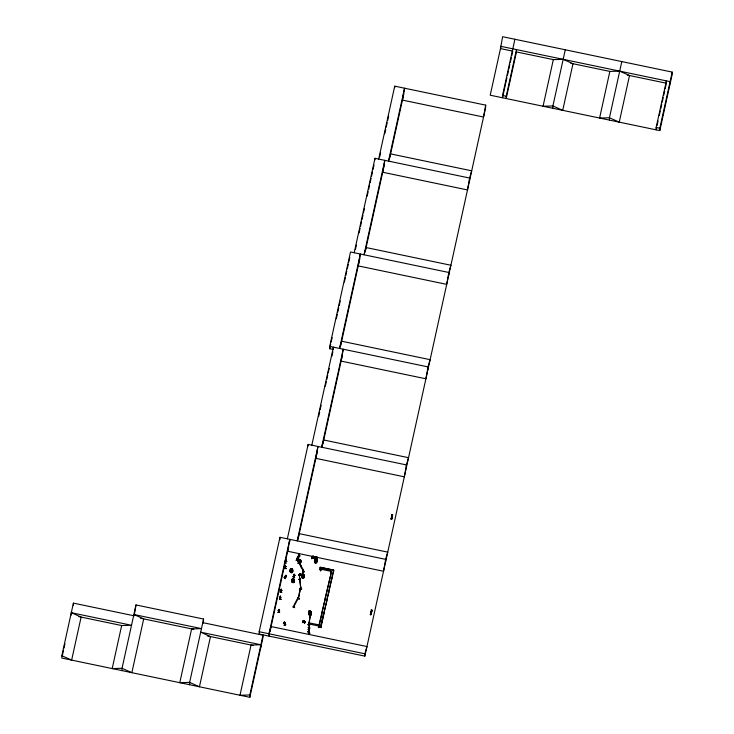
<?xml version="1.0" encoding="UTF-8"?>
<svg xmlns="http://www.w3.org/2000/svg" width="734" height="734" viewBox="0 0 734 734"><rect width="100%" height="100%" fill="white"/><g stroke="black" fill="none" stroke-linecap="round" stroke-linejoin="round"><path stroke-width="1.1" d="M280.893 591.943L281.205 589.264M281.26 590.319L281.26 589.099L280.856 592.127M294.233 575.19L293.765 576.869M297.518 558.638L297.123 560.446L297.38 558.014L297.224 558.877M309.152 627.965L308.748 629.699L309.142 626.781M133.616 615.698L73.409 603.128L61.821 655.728L61.812 658.059L249.826 697.3L262.983 637.534L263.001 635.204L202.786 622.634M71.281 615.028L71.299 612.697L131.514 625.267L121.67 625.542L78.933 616.624M73.391 605.458L73.409 603.128M122.018 670.628L122.037 668.298L135.992 604.944L203.575 619.046L203.162 623.175M133.872 616.055L133.882 614.505L201.474 628.616L191.62 628.891L179.775 682.675L189.629 682.4L199.437 686.785L210.493 636.58L200.685 632.194L260.891 644.764L260.882 647.094M135.992 604.944L134.331 614.707M189.611 684.73L189.629 682.4L203.575 619.046M249.826 697.3L249.844 694.97L263.001 635.204M385.634 561.684L385.653 559.354L279.975 537.297L259.175 631.726L259.166 634.057L364.844 656.113L485.651 107.467L485.669 105.136L394.736 86.153L378.68 159.067M268.993 636.112L269.011 633.781L289.802 539.352L287.682 551.243L383.533 571.245L385.653 559.354L387.745 552.124L299.261 533.655L297.178 540.885L317.969 446.456L315.849 458.346L404.324 476.816L406.443 464.925L408.535 457.695L323.74 439.996L321.657 447.226L343.237 349.21L341.117 361.1L425.904 378.799L428.032 366.908L430.115 359.678L341.64 341.209L339.548 348.439L360.348 254.01L358.22 265.901L446.703 284.37L448.823 272.479L450.915 265.249L366.119 247.551L364.027 254.781L384.827 160.351L382.698 172.242L467.494 189.941L469.613 178.05L471.705 170.82L390.598 153.892L388.506 161.122L404.562 88.208L402.443 100.099L483.55 117.027L485.669 105.136M278.636 612.358C279.067 605.22 278.736 613.138 278.746 610.532M278.709 612.404L278.819 609.477M279.406 597.458L281.287 597.338M279.957 539.628L279.975 537.297M279.617 612.45L277.736 612.33L279.617 612.551M279.709 610.615L277.837 610.422M280.296 590.127L282.14 590.54L280.315 590.053M280.315 599.265C280.214 590.742 280.764 601.467 280.296 597.43M281.15 589.356L280.957 590.824L281.205 589.686M281.737 592.329L279.902 591.916L281.718 592.43M284.994 623.588L285.012 624.946L284.223 622.138M284.81 623.34L284.764 622.817M284.93 577.796C283.819 574.034 288.948 578.621 285.306 575.933M285.434 566.354L285.508 566.896L285.434 565.565M285.306 562.794L285.976 559.904L285.884 561.345M285.342 565.519L285.489 568.474L285.434 565.584M285.443 562.749L285.875 560.473M285.599 561.299L285.82 560.271L285.554 561.418M285.709 575.584L285.141 576.731L285.278 576.254M285.976 576.685L285.957 575.52L285.287 576.566L285.508 575.869M285.994 576.465L286.077 575.291L285.067 577.08M289.783 541.683L289.792 540.123M293.004 606.853L294.692 607.679L292.958 606.945M293.829 576.942L294.206 574.052M293.875 576.006L294.105 574.291M295.114 575.328L293.288 574.85L295.132 575.236M297.041 560.409L297.536 557.418L297.389 558.831M297.307 558.317L297.068 559.262L297.518 557.528M297.692 563.4L299.353 562.51M298.316 557.216L299.142 554.418M299.215 560.299A1.165 1.138 0.4 0 0 298.499 561.822L298.573 562.914M298.637 556.042L298.683 555.133M299.05 555.748L299.05 554.464M299.151 554.317L298.986 555.638M300.775 574.805C299.536 571.208 299.041 576.841 299.261 575.603M299.261 593.228L299.619 591.989M299.637 579.484L299.61 577.456L300.83 589.053L300.839 587.87M299.582 574.483L300.674 574.016C298.839 575.639 300.206 572.749 300.399 574.144L299.867 574.364L300.417 573.667M299.646 588.696L301.49 589.099L299.674 588.622M299.958 555.95L298.261 555.124L299.958 555.932M300.5 589.099L300.509 587.916M300.49 579.163L298.628 579.438L300.481 579.089M300.619 588.897L300.545 587.053L298.536 598.32M300.747 574.878L300.793 573.759M299.463 574.217C300.683 572.41 302.335 575.566 299.243 575.456L300.793 574.942M302.692 622.689L303.445 620.707L304.234 621.102M303.381 571.786L303.39 570.602M303.16 620.68L303.179 621.836M303.445 620.982L304.509 621.505L303.711 620.643L304.234 621.368L304.151 620.891M304.748 622.716C305.858 621.193 302.124 619.395 303.133 621.927L304.775 622.707L303.151 621.845M308.124 445.96L308.133 444.409L406.443 464.925L406.434 467.255M308.564 625.542L308.849 623.753M308.831 624.735L308.794 622.771L318.629 624.817L318.978 626.845L322.134 612.505M309.032 631.222C308.931 631.699 308.693 630.194 309.253 632.075M308.931 627.57C308.785 629.653 309.161 625.726 309.032 627.671M308.904 624.781L310.409 613.22L310.409 615.11M309.152 626.671L308.766 629.708M309.188 632.02C309.5 637.708 308.693 626.029 308.684 631.607M313.62 557.455L311.794 557.831L312.014 556.473M312.436 556.996L312.418 556.253L313.033 556.161L313.014 556.895M313.464 557.482L313.427 556.234L313.446 557.39M313.592 557.51L313.638 556.234L312.005 556.491M318.437 627.625L318.822 625.808L318.437 627.607M324.043 613.083L320.942 627.552L318.483 627.038L325.474 598.155M319.758 569.813L320.29 567.391L320.116 569.85M320.198 567.309L333.878 570.135L323.859 613.037M320.886 569.868L320.877 568.052L330.713 570.107L330.557 571.887M321.042 568.795L320.85 569.96M320.942 627.552L318.483 627.001M321.024 627.166L318.418 626.717M321.776 612.431L322.318 612.505M321.96 612.468L331.401 571.942L325.3 598.109M323.685 613.009L320.529 627.386L327.382 598.77M325.116 598.118L325.657 598.182M327.199 598.76L333.52 570.061M311.822 445.18L333.41 347.164L333.392 349.485L329.704 348.723L329.722 346.393L350.513 251.964L448.823 272.479L448.804 274.81M333.695 570.125L320.198 567.272M364.844 656.113L364.862 653.783L366.954 646.553L271.103 626.552L269.011 633.781M370.248 614.496C372.799 615.147 368.688 614.615 371.092 614.248M371.321 614.165C368.615 613.908 372.982 614.156 370.367 614.606L371.294 614.33M370.973 611.872C369.964 613.45 372.808 612.055 370.982 612.606M371.743 611.78L370.743 611.954L371.597 611.945L372.037 610.183L371.009 610.009L372.037 610.211M371.074 611.89L371.954 610.514M371.551 610.89L371.303 610.394L371.753 610.835M371.743 611.936L371.725 611.239M374.982 159.856L374.991 158.296L469.613 178.05L469.595 180.38M390.901 518.846L391.873 519.039L390.919 518.699M392.029 517.094L391.231 517.351L391.699 516.378M392.213 516.461C391.02 517.855 393.075 515.433 392.011 516.259M391.534 516.699L391.69 517.048M391.672 518.975C390.736 519.663 391.158 519.553 391.873 519.011M391.571 514.855L392.626 514.91L391.598 514.717M394.727 87.704L394.736 86.153M392.094 515.763C391.259 515.819 392.378 515.461 392.626 514.892M428.014 369.239L428.032 366.908L329.722 346.393M500.955 46.471L490.22 95.209L659.802 130.606L672.179 74.428L672.188 72.097L502.606 36.7L500.487 48.591L512.772 51.16L511.8 55.6M514.901 39.269L502.524 95.448L502.515 97.778L506.91 77.795M506.212 96.218L506.194 98.549L516.461 51.931L516.479 49.6L506.212 96.218L502.524 95.448M552.895 108.293L552.913 105.962L565.281 49.784M609.422 120.092L609.44 117.761L621.808 61.583M666.389 82.447L666.399 80.887L656.132 127.505L656.123 129.835L656.609 127.615M659.802 130.606L659.82 128.276L672.188 72.097M670.069 83.988L670.087 81.657L500.505 46.26M278.792 610.716L278.81 609.697L278.736 611.89M278.782 611.459L278.782 609.715L278.746 611.44M278.837 610.44L278.782 610.027M370.982 612.587L370.881 612.165M391.864 517.075L392.075 517.617L392.075 516.947M392.543 515.222L392.341 515.699M302.38 574.511L303.436 569.731L303.335 571.538M371.303 613.743C371.009 612.578 370.367 614.743 371.395 613.523M290.306 571.584L290.49 572.144L290.435 571.006A1.165 1.138 0.4 0 1 291.132 569.511A1.147 1.119 -0.1 0 0 290.444 570.079L290.499 571.236L290.315 570.667M294.105 582.053L293.692 582.493A1.165 1.138 0.4 0 0 294.031 580.906L293.692 582.502A1.165 1.138 0.4 0 1 292.068 582.145A1.165 1.138 0.4 0 1 292.416 580.566L291.903 581.3M309.353 613.771L309.693 613.743A1.174 1.138 0.4 0 0 310.831 612.174A1.165 1.138 0.4 0 0 309.353 610.881L308.84 611.174M391.47 518.681L391.873 518.305M391.818 515.763L391.892 516.387M391.892 515.103L392.029 515.782M285.315 566.703L285.425 568.483M391.561 518.699L391.433 518.048L391.956 518.571M285.948 561.189L285.315 562.859M281.159 589.512L280.911 590.622M280.81 591.907L281.131 589.494M293.958 575.107L293.912 575.621L294.114 574.456M297.343 558.427L297.472 558.005M280.315 599.054L280.416 596.357M280.315 597.467L280.388 597.091M281.15 589.641L281.131 589.943M310.381 614.092L310.399 613.927M308.913 624.056L310.574 614.211M297.242 558.969L297.316 558.491M308.867 628.221L309.014 627.267M392.277 516.332L391.8 515.929M285.911 561.271L285.829 560.143L285.462 561.969M301.39 576.309L302.298 576.392M302.491 571.291L304.316 571.758L302.491 571.291M298.454 598.302L298.481 596.687L293.903 605.394L293.82 607.165M318.611 625.588L318.62 626.68M330.502 572.006L330.695 570.878M62.537 654.746L63.509 650.333M63.996 648.122L64.968 643.709M121.67 625.542L112.192 668.573L122.037 668.298L131.854 672.674L143.699 618.89L133.882 614.505M287.343 538.839L308.133 444.409M329.704 348.723L330.685 344.274M331.172 342.053L332.153 337.612M336.31 318.721L337.291 314.28M337.778 312.06L338.759 307.619M339.246 305.39L340.218 300.949M344.384 282.067L345.356 277.617M345.852 275.397L346.824 270.956M347.32 268.736L348.292 264.286M348.788 262.066L349.76 257.625M269.928 631.864L288.618 546.995M354.201 252.725L374.991 158.296M318.675 416.316L319.657 411.866M320.143 409.636L321.125 405.177M325.3 386.249L326.281 381.79M326.768 379.561L327.749 375.111M328.236 372.881L329.217 368.422M331.915 356.173L332.897 351.714M355.403 249.505L356.385 245.064M359.073 232.843L360.055 228.393M360.541 226.173L361.523 221.732M362.009 219.512L362.991 215.062M363.477 212.842L364.459 208.401M367.147 196.18L368.129 191.739M368.615 189.51L369.597 185.069M370.083 182.849L371.065 178.408M371.551 176.178L372.533 171.738M373.019 169.517L374.001 165.077M379.634 156.975L380.607 152.562M384.744 133.781L385.717 129.358M386.203 127.147L387.176 122.734M387.662 120.523L388.635 116.1M297.857 540.031L317.253 451.979M340.475 346.521L359.862 258.469M322.804 444.244L342.283 355.788M365.183 251.799L384.102 165.866M389.662 158.14L403.847 93.723M302.582 574.722L303.426 570.896M298.435 597.779L300.536 588.218M307.766 629.616L309.61 630.001M322.354 620.67L322.254 621.12M507.396 75.574L508.378 71.134M508.864 68.913L509.846 64.473M510.332 62.252L511.304 57.821M553.326 59.619L543.059 106.237L552.913 105.962L562.721 110.348L572.988 63.73L563.18 59.344L553.326 59.619L516.461 51.931M609.853 71.418L599.595 118.036L609.44 117.761L619.257 122.147L629.515 75.529L619.707 71.143L609.853 71.418L570.804 63.271M657.095 125.395L658.077 120.954M659.297 115.412L660.27 110.972M660.765 108.751L661.738 104.311M662.233 102.09L663.206 97.65M663.692 95.429L664.674 90.988M665.16 88.768L666.142 84.327M298.353 555.858L298.325 556.978M297.472 557.739L297.426 558.124M285.599 560.987L285.379 561.538M391.883 518.443L391.35 518.433M298.545 555.491L298.967 554.675L298.399 557.051M298.582 555.427C299.61 554.409 298.032 556.904 298.683 555.399M284.407 562.703L286.242 563.161L284.443 562.583M285.471 561.391L285.948 560.005M290.444 570.079A1.147 1.119 -0.4 0 0 290.37 570.951A1.211 1.174 1.3 0 1 290.435 570.089A1.147 1.119 0.9 0 1 291.123 569.538A1.211 1.174 0.4 0 0 290.435 570.089L290.618 569.85M310.078 613.018L310.867 612.174A1.147 1.119 -0.4 0 0 310.831 611.596L310.702 611.321M290.325 571.291L290.609 570.758M291.912 580.383L292.416 579.658A1.165 1.138 0.4 0 0 292.077 581.227A1.165 1.138 0.4 0 0 293.692 581.567L294.05 579.988A1.165 1.138 0.4 0 1 293.692 581.567L294.105 581.135M293.352 578.759L293.224 578.897A1.174 1.138 0.4 0 1 294.105 580.557A1.174 1.138 0.4 0 1 293.692 582.181A1.174 1.138 0.4 0 1 292.068 581.842A1.174 1.138 0.4 0 1 292.416 580.264M308.555 612.606L308.665 612.33A1.165 1.138 0.4 0 0 309.61 614.009A1.165 1.138 0.4 0 0 310.821 612.532A1.147 1.119 -0.4 0 1 310.858 613.101L309.766 613.991M308.555 613.523L308.656 613.248A1.165 1.138 0.4 0 0 309.757 614.881A1.165 1.138 0.4 0 0 310.684 613.129L310.821 613.404A1.147 1.119 1.2 0 1 310.849 613.991A1.211 1.174 -0.3 0 1 310.344 614.716L309.757 614.909A1.211 1.174 0.4 0 1 308.867 614.642M290.343 569.474L290.444 569.189A1.147 1.119 0.9 0 1 291.132 568.621L292.481 569.079L292.031 568.694M298.637 555.344C298.087 558.134 299.344 554.308 298.61 555.207M298.545 555.849L298.894 555.06M297.389 556.895L299.087 557.693M304.784 621.551L304.674 622.57M304.381 623.515L305.326 621.918M293.894 606.559L298.472 597.852M303.142 620.964L304.793 621.79M303.335 621.203L304.344 621.092M286.095 575.3C282.26 580.383 288.783 574.126 284.856 577.86M285.709 575.722L285.324 576.19M391.69 517.075L392.158 517.048M315.253 558.005L315.253 558.005A1.165 1.138 0.4 0 0 315.345 559.592A1.147 1.119 -0.2 0 1 315.005 559.106L315.253 558.014M290.618 568.933L290.444 569.18A1.211 1.174 1.3 0 0 290.37 570.052L290.508 570.318M300.766 574.227L299.27 574.713L300.784 574.236M300.527 574.116L299.279 574.731M300.399 573.878L299.867 574.364M313.427 556.812L311.996 557.042L313.638 556.638M310.583 613.294L310.069 613.615M290.609 569.547L291.123 569.217M292.123 571.575L292.361 571.373M293.71 580.686L294.242 579.667L293.316 578.603M308.922 613.716L308.922 613.697A1.147 1.119 0.1 0 0 309.464 613.954A1.211 1.174 0.2 0 0 310.344 613.798L310.757 613.376A1.211 1.174 0.4 0 0 310.831 612.495M308.913 612.798A1.211 1.174 0.6 0 0 310.354 612.908L310.583 612.697M292.352 572.291L291.848 572.612M310.583 613.349L310.069 613.67M310.574 614.266L310.069 614.587M298.564 561.804L298.564 561.804A1.165 1.138 0.4 0 0 300.123 562.382A1.165 1.138 0.4 0 0 300.555 560.758M303.114 571.447L303.215 569.768L298.509 561.125L298.49 563.024M315.024 559.868L315.299 559.73A1.174 1.138 0.4 0 0 314.592 561.244A1.174 1.138 0.4 0 0 316.216 561.813A1.174 1.138 0.4 0 0 316.657 560.18M284.278 622.01L284.287 623.221M284.269 622.395L285.076 624.019M284.535 622.359L285.012 623.762M284.37 622.148C285.948 626.396 283.994 620.845 284.563 622.946M284.361 622.726L284.508 622.505M285.012 624.762L284.205 623.331M284.985 624.753L284.81 623.028M311.776 557.73L313.592 557.363M309.17 632.433L308.812 630.827M298.353 556.721L299.142 554.702L298.444 556.289M312.436 556.73L313.005 556.629M285.352 565.685L285.462 566.951M311.794 557.785L311.794 556.647M260.891 644.764L251.046 645.048L239.99 695.245L249.844 694.97M280.324 596.467L280.388 597.568M280.397 597.21L280.406 596.586L280.333 597.935M371.422 611.56L371.432 610.963M331.006 571.135L330.621 572.933M627.331 75.07L666.38 83.217M656.132 127.505L659.82 128.276M320.868 569.217L330.704 571.272M332.089 578.144L332.107 577.805M328.768 592.2L328.933 592.494M308.785 623.937L318.62 625.983M259.175 631.726L364.862 653.783M140.423 618.202L193.804 629.35M207.217 635.892L253.23 645.498M371 613.872L371.312 613.633M315.859 559.391L315.84 559.381A1.174 1.138 0.4 0 1 315.198 557.491A1.174 1.138 0.4 0 1 317.171 557.647A1.174 1.138 0.4 0 1 316.189 559.317M71.299 612.697L81.116 617.074L71.638 660.105L61.821 655.728M299.05 555.023L298.334 556.326M315.354 558.73A1.165 1.138 0.4 0 0 317.272 558.124A1.165 1.138 0.4 0 0 315.776 556.803A1.165 1.138 0.4 0 0 315.354 558.73L315.592 558.877A1.211 1.174 1 0 1 315.014 558.207L314.959 557.913M285.939 575.41L285.049 576.502M308.913 614.606L308.913 614.615A1.147 1.119 0.1 0 0 309.454 614.872L311.299 615.202L309.445 614.835A1.211 1.174 0.2 0 0 310.344 614.716L310.748 614.285A1.211 1.174 0.4 0 0 310.821 613.413L310.693 613.147M316.923 557.014L317.253 557.519M309.188 633.13L308.665 630.644M308.904 631.277L308.785 630.772M298.499 562.29L303.206 570.933M294.05 580.007L294.178 580.291M294.04 580.924L294.224 581.484M284.471 622.771L284.884 623.606M310.133 633.185L308.344 633.745M315.134 560.308A1.211 1.174 0.4 0 1 314.996 560.042L315.244 558.904A1.165 1.138 0.4 0 0 315.336 560.51M314.996 560.042L314.996 560.042A1.147 1.119 -0.2 0 0 315.134 560.299M299.6 578.621L300.894 588.319M285.471 566.455L285.416 565.813M285.453 566.602L285.471 567.143M309.62 613.661A1.174 1.138 0.4 0 1 308.665 612.009M308.84 611.761A1.174 1.138 0.4 0 1 309.353 611.44M310.243 611.514A1.174 1.138 0.4 0 1 310.5 611.679M310.858 612.202A1.165 1.138 0.4 0 1 308.931 612.807L308.922 612.789A1.165 1.138 0.4 0 1 309.353 610.881M310.243 611.183A1.174 1.147 0.4 0 1 310.583 612.973L310.069 613.349L310.583 612.973A1.174 1.138 0.4 0 0 310.243 611.239M310.867 612.184A1.211 1.174 1.1 0 1 310.354 612.908M308.876 613.725A1.211 1.174 0.4 0 0 310.326 613.835A1.211 1.174 -0.3 0 0 310.858 613.083A1.147 1.119 1.2 0 0 310.831 612.486M308.656 612.918A1.174 1.138 0.4 0 0 309.61 614.578A1.174 1.138 0.4 0 0 310.821 613.092A1.211 1.174 1.1 0 1 310.344 613.826M308.656 612.596A1.174 1.147 0.4 0 0 309.766 614.266A1.174 1.138 0.4 0 0 310.693 612.551A1.174 1.147 0.4 0 1 309.766 614.266A1.174 1.138 0.4 0 1 308.665 612.651M294.05 579.732A1.174 1.147 0.4 0 1 293.701 581.319A1.174 1.147 0.4 0 1 292.077 580.979A1.174 1.147 0.4 0 1 292.426 579.392A1.174 1.138 0.4 0 0 292.077 580.924A1.174 1.138 0.4 0 0 293.701 581.264A1.174 1.138 0.4 0 0 294.05 579.686M293.306 579.236A1.174 1.147 0.4 0 1 293.848 579.511M294.105 580.557A1.174 1.138 0.4 0 1 292.279 580.878A1.174 1.138 0.4 0 1 292.426 579.08M293.306 579.19A1.174 1.138 0.4 0 1 293.848 579.456M294.04 580.649A1.174 1.147 0.4 0 1 293.692 582.236A1.174 1.147 0.4 0 1 292.068 581.897A1.174 1.147 0.4 0 1 292.416 580.31M294.04 580.328A1.174 1.138 0.4 0 1 293.692 581.906A1.174 1.138 0.4 0 1 292.068 581.576A1.174 1.138 0.4 0 1 292.416 579.998M315.611 559.666A1.174 1.138 0.4 0 1 315.914 559.684M316.648 560.537A1.165 1.138 0.4 0 1 315.877 562.272A1.165 1.138 0.4 0 1 314.528 560.914M314.803 560.391A1.165 1.138 0.4 0 1 315.308 560.07M316.648 561.097A1.174 1.138 0.4 0 1 315.721 562.859A1.174 1.138 0.4 0 1 314.62 561.198M316.776 561.675A1.165 1.138 0.4 0 1 316.115 563.07A1.165 1.138 0.4 0 1 314.629 562.556A1.165 1.138 0.4 0 1 315.024 561.07M303.5 574.924A1.174 1.147 0.4 0 1 303.766 576.777A1.174 1.147 0.4 0 1 301.885 576.383A1.174 1.147 0.4 0 1 302.913 574.795M303.5 575.181A1.165 1.138 0.4 0 1 303.959 576.796A1.165 1.138 0.4 0 1 302.261 577.098A1.165 1.138 0.4 0 1 302.096 575.428M302.61 575.107A1.165 1.138 0.4 0 1 302.903 575.052M303.509 574.603A1.174 1.138 0.4 0 1 303.766 576.456A1.174 1.138 0.4 0 1 301.885 576.062A1.174 1.138 0.4 0 1 302.913 574.474M303.5 574.869A1.174 1.138 0.4 0 1 303.766 576.722A1.174 1.138 0.4 0 1 301.885 576.328A1.174 1.138 0.4 0 1 302.913 574.74M303.5 575.832A1.174 1.147 0.4 0 1 303.959 577.465A1.174 1.147 0.4 0 1 302.252 577.768A1.174 1.147 0.4 0 1 302.087 576.089A1.174 1.138 0.4 0 0 302.252 577.713A1.174 1.138 0.4 0 0 303.959 577.41A1.174 1.138 0.4 0 0 303.5 575.786M303.491 576.089A1.165 1.138 0.4 0 1 303.949 577.713A1.165 1.138 0.4 0 1 302.252 578.016A1.165 1.138 0.4 0 1 302.096 576.346M303.5 575.52A1.174 1.138 0.4 0 1 303.959 577.135A1.174 1.138 0.4 0 1 302.252 577.447A1.174 1.138 0.4 0 1 302.096 575.768M299.215 559.987A1.174 1.147 0.4 0 0 298.646 561.785A1.174 1.147 0.4 0 0 300.573 561.684A1.174 1.147 0.4 0 0 299.821 559.959A1.174 1.138 0.4 0 1 300.573 561.629A1.165 1.138 0.4 0 1 299.325 563.354M299.821 560.271A1.165 1.138 0.4 0 1 300.353 560.537M300.573 561.629A1.174 1.138 0.4 0 1 298.646 561.73A1.174 1.138 0.4 0 1 299.215 559.941M300.555 561.372A1.174 1.147 0.4 0 1 300.114 563.006A1.174 1.147 0.4 0 1 298.481 562.437A1.174 1.138 0.4 0 1 299.206 560.859M299.206 560.904A1.174 1.147 0.4 0 0 298.481 562.437A1.174 1.138 0.4 0 0 300.114 562.95A1.174 1.138 0.4 0 0 300.555 561.326M299.032 563.262A1.165 1.138 0.4 0 1 299.206 561.161M300.555 561.051A1.174 1.138 0.4 0 1 300.123 562.684A1.174 1.138 0.4 0 1 298.49 562.116A1.174 1.138 0.4 0 1 299.206 560.592M315.592 559.519A1.174 1.147 0.4 0 1 315.253 557.73A1.174 1.138 0.4 0 0 315.592 559.464M316.657 557.739A1.165 1.138 0.4 0 1 316.758 559.703M316.657 558.4A1.174 1.147 0.4 0 1 316.758 560.381A1.174 1.138 0.4 0 0 316.657 558.345M316.657 558.657A1.165 1.138 0.4 0 1 316.758 560.62M316.657 558.079A1.174 1.138 0.4 0 1 316.758 560.051M315.336 559.941A1.174 1.138 0.4 0 1 315.253 558.326M292.471 569.667A1.174 1.138 0.4 0 1 291.848 571.373A1.174 1.138 0.4 0 1 290.315 570.346A1.174 1.138 0.4 0 1 291.737 569.171M292.471 569.979A1.165 1.138 0.4 0 1 292.031 571.602A1.165 1.138 0.4 0 1 290.407 571.034A1.147 1.119 -0.4 0 0 290.361 571.869M292.481 569.4A1.174 1.138 0.4 0 1 291.655 571.153A1.174 1.138 0.4 0 1 290.37 569.685A1.174 1.138 0.4 0 1 292.279 569.171M292.471 570.584A1.174 1.138 0.4 0 1 292.031 572.217A1.174 1.138 0.4 0 1 290.398 571.648A1.174 1.138 0.4 0 1 291.123 570.116M292.471 570.318A1.174 1.138 0.4 0 1 292.031 571.951A1.174 1.138 0.4 0 1 290.407 571.382A1.174 1.138 0.4 0 1 291.123 569.85M279.415 599.265L281.305 599.366L279.415 599.293M283.388 623.643L285.086 622.863L283.379 623.661M284.131 577.364L285.544 578.612L284.131 577.364M284.425 566.685L286.306 566.593L284.425 566.712M284.186 625.304L285.893 624.524L284.186 625.322M284.517 568.52L286.407 568.538L284.517 568.538M286.81 561.391L285.012 560.84L286.81 561.418M292.875 576.713L294.692 577.227L292.875 576.722M296.16 560.244L297.986 560.748L296.16 560.244M296.554 558.446L298.426 558.757L296.554 558.446M297.536 598.302L299.362 598.797L297.536 598.302M297.6 598.091L299.334 598.852L297.6 598.118M298.839 574.704L299.61 576.401L298.839 574.722M299.931 589.145L301.812 589.026L299.931 589.173M300.564 573.96L301.426 575.621L300.564 573.988M300.573 565.263L301.371 567.143L300.573 565.263M302.417 572.052L304.069 571.19L302.417 572.08M307.729 631.882L309.519 631.323L307.729 631.91M307.941 624.625L309.794 625.01L307.941 624.634M308.188 627.708L310.032 628.111L308.207 627.625M311.592 556.858L311.831 558.702L311.592 556.858M313.794 558.326L313.537 556.528L313.794 558.354M320.648 570.823L320.942 569.034L320.648 570.85M310.574 614.532L310.06 614.853L310.574 614.532M292.371 570.465L291.857 570.804L292.371 570.483M317.116 558.152L317.116 558.134M317.106 559.06L317.106 559.06M315.005 559.106L315.005 559.125A1.211 1.174 1 0 0 315.336 559.62A1.211 1.174 0.4 0 1 315.005 559.125M308.73 612.826A1.174 1.147 0.4 0 0 310.583 612.973A1.174 1.138 0.4 0 1 308.73 612.881A1.174 1.138 0.4 0 1 309.353 611.174A1.174 1.147 0.4 0 0 308.73 612.826M292.279 580.585A1.165 1.138 0.4 0 0 294.206 579.979A1.165 1.138 0.4 0 0 292.71 578.658A1.165 1.138 0.4 0 0 292.279 580.585M314.895 561.079A1.165 1.138 0.4 0 0 316.813 560.473A1.165 1.138 0.4 0 0 315.317 559.161A1.165 1.138 0.4 0 0 314.895 561.079M315.831 561.666A1.174 1.138 0.4 0 0 316.657 559.914A1.174 1.147 0.4 0 1 315.831 561.611A1.174 1.138 0.4 0 1 314.547 560.198A1.174 1.138 0.4 0 1 316.455 559.684A1.174 1.147 0.4 0 0 314.547 560.143A1.174 1.147 0.4 0 0 315.831 561.611M315.877 562.574A1.174 1.138 0.4 0 0 316.648 560.831A1.174 1.147 0.4 0 1 315.877 562.519A1.174 1.138 0.4 0 1 314.519 561.207A1.174 1.147 0.4 0 0 315.877 562.519M315.308 560.363A1.174 1.138 0.4 0 0 315.024 560.492A1.174 1.147 0.4 0 1 315.308 560.308M302.188 576.162A1.165 1.138 0.4 0 0 304.115 575.557A1.165 1.138 0.4 0 0 302.61 574.236A1.165 1.138 0.4 0 0 302.188 576.162M298.793 561.308A1.165 1.138 0.4 0 0 300.72 560.703A1.165 1.138 0.4 0 0 299.215 559.381A1.165 1.138 0.4 0 0 298.793 561.308M298.793 561.602A1.174 1.138 0.4 0 0 300.72 560.996A1.174 1.138 0.4 0 0 299.215 559.675A1.174 1.138 0.4 0 0 298.793 561.602M317.116 557.877A1.174 1.147 0.4 0 0 315.492 557.537A1.174 1.138 0.4 0 1 317.116 557.831A1.174 1.147 0.4 0 1 316.767 559.464A1.174 1.138 0.4 0 0 317.116 557.831M315.253 558.647A1.174 1.147 0.4 0 0 315.336 560.262A1.174 1.138 0.4 0 1 315.253 558.602M290.71 570.566A1.165 1.138 0.4 0 0 292.637 569.969A1.165 1.138 0.4 0 0 291.132 568.648A1.165 1.138 0.4 0 0 290.71 570.566M292.031 572.52A1.165 1.138 0.4 0 0 292.462 570.896A1.174 1.138 0.4 0 1 292.031 572.52A1.174 1.138 0.4 0 1 290.398 571.951A1.174 1.138 0.4 0 1 291.123 570.428A1.147 1.119 -0.1 0 0 290.435 570.997A1.211 1.174 0.4 0 1 291.123 570.437A1.165 1.138 0.4 0 0 290.407 571.951A1.165 1.138 0.4 0 0 292.031 572.52"/></g></svg>
